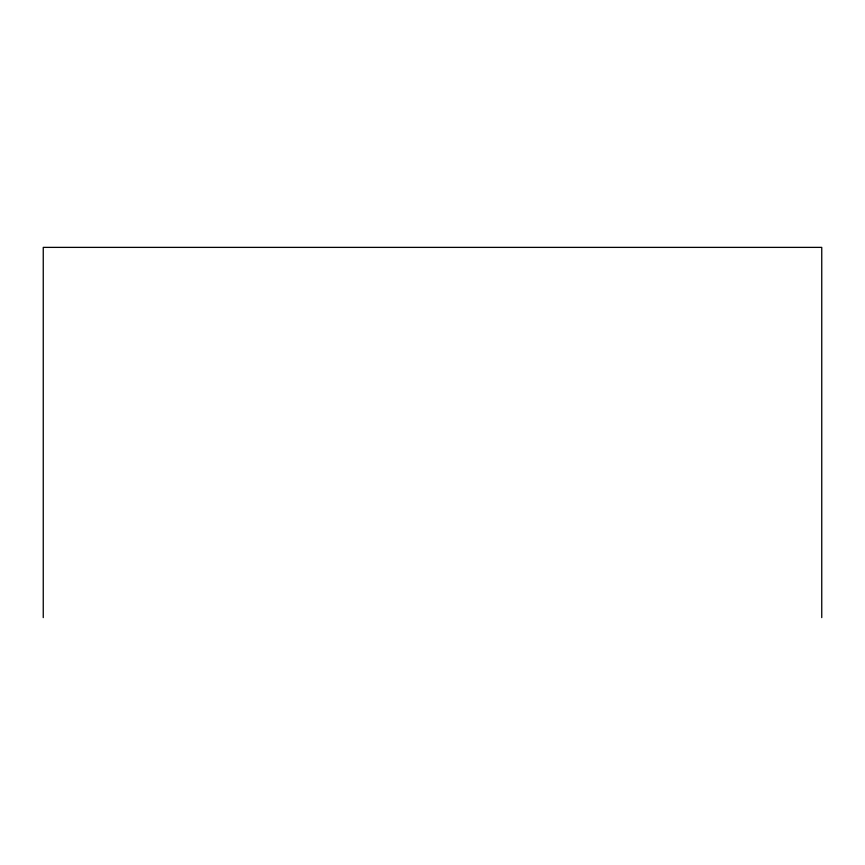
<?xml version="1.0" encoding="UTF-8"?>
<svg xmlns="http://www.w3.org/2000/svg" width="865" height="865" viewBox="0 0 865 865"><rect width="100%" height="100%" fill="white"/><g stroke="black" fill="none" stroke-linecap="round" stroke-linejoin="round"><path stroke-width="1.3" d="M821.75 617.621L821.75 247.379L43.25 247.379L43.25 617.621"/></g></svg>
